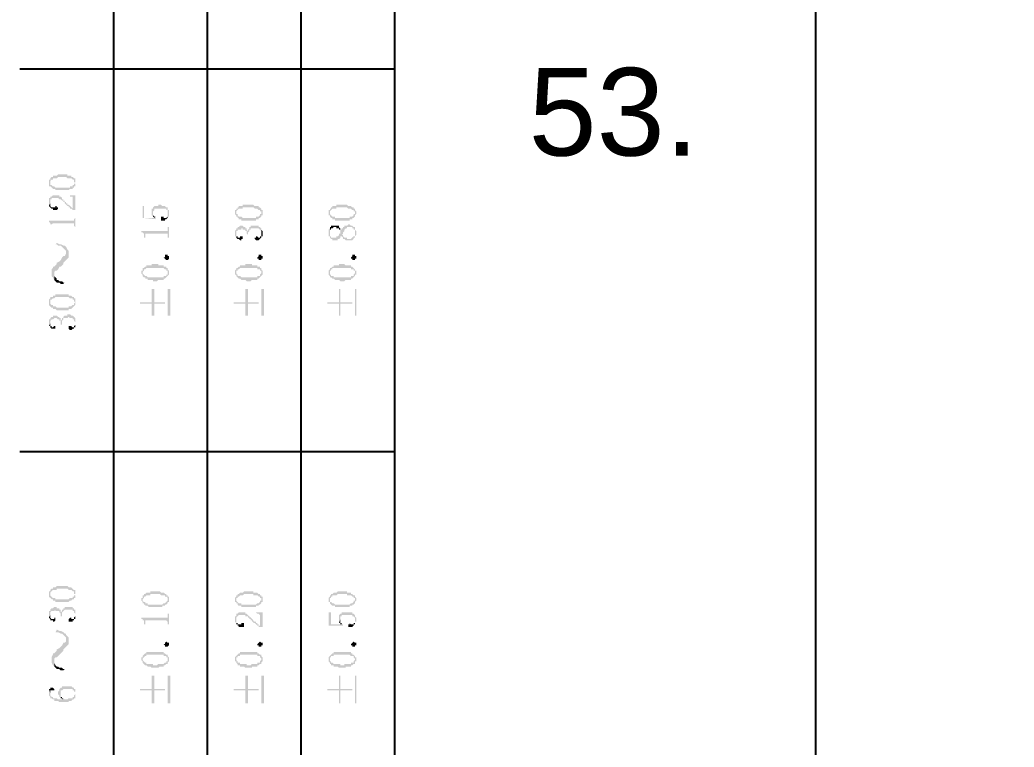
# Model space of a CAD drawing. Header units: millimetres. Extents: x 7018 to 13530, y 4187 to 5692.
# Drawn here: x 11706.36 to 11740.38, y 5020.83 to 5045.7 of the extents above; entities that cross this region are included whole.
import ezdxf

# ---------------------------------------------------------------- set-up
doc = ezdxf.new("R2010")
doc.units = ezdxf.units.MM
doc.layers.add('绘图', color=7, linetype='Continuous')
doc.styles.get("Standard").update_dxf_attribs({"font": 'arial.ttf'})

msp = doc.modelspace()

# ---------------------------------------------------------------- hatches: boundary and pattern name
at = {"transparency": 33554559}
for points in [[(11707.352, 5040.151), (11707.352, 5040.061), (11707.352, 5040.016), (11707.398, 5040.016), (11707.398, 5040.151), (11707.398, 5040.196), (11707.398, 5040.196), (11707.443, 5040.242), (11707.488, 5040.242), (11707.488, 5040.287), (11707.623, 5040.287), (11707.668, 5040.332), (11707.939, 5040.332), (11707.984, 5040.287), (11708.12, 5040.287), (11708.165, 5040.242), (11708.21, 5040.242), (11708.21, 5040.196), (11708.21, 5040.151), (11708.255, 5040.151), (11708.255, 5040.287), (11708.21, 5040.287), (11708.165, 5040.332), (11708.12, 5040.332), (11708.12, 5040.377), (11707.984, 5040.377), (11707.984, 5040.422), (11707.668, 5040.422), (11707.623, 5040.377), (11707.488, 5040.377), (11707.488, 5040.332), (11707.443, 5040.332), (11707.398, 5040.287), (11707.398, 5040.242), (11707.352, 5040.242), (11707.352, 5040.196)], [(11707.398, 5040.016), (11707.398, 5040.016), (11707.443, 5039.971), (11707.443, 5039.971), (11707.488, 5039.926), (11707.578, 5039.926), (11707.578, 5039.881), (11708.029, 5039.881), (11708.075, 5039.926), (11708.165, 5039.926), (11708.165, 5039.971), (11708.21, 5039.971), (11708.21, 5040.016), (11708.255, 5040.016), (11708.255, 5040.061), (11708.255, 5040.106), (11708.255, 5040.151), (11708.255, 5040.196), (11708.255, 5040.242), (11708.255, 5040.287), (11708.255, 5040.106), (11708.21, 5040.106), (11708.21, 5040.061), (11708.165, 5040.061), (11708.165, 5040.016), (11708.075, 5040.016), (11708.075, 5039.971), (11707.578, 5039.971), (11707.533, 5040.016), (11707.488, 5040.016), (11707.443, 5040.061), (11707.398, 5040.061), (11707.398, 5040.106), (11707.398, 5040.151)], [(11707.352, 5039.474), (11707.352, 5039.429), (11707.352, 5039.339), (11707.352, 5039.339), (11707.398, 5039.429), (11707.398, 5039.519), (11707.398, 5039.565), (11707.443, 5039.565), (11707.443, 5039.61), (11707.668, 5039.61), (11707.713, 5039.565), (11707.759, 5039.565), (11707.804, 5039.519), (11707.849, 5039.519), (11707.849, 5039.474), (11707.894, 5039.474), (11707.894, 5039.429), (11707.894, 5039.429), (11707.939, 5039.384), (11707.939, 5039.384), (11707.984, 5039.339), (11708.029, 5039.339), (11708.029, 5039.294), (11708.075, 5039.294), (11708.075, 5039.249), (11708.12, 5039.249), (11708.165, 5039.204), (11708.21, 5039.204), (11708.165, 5039.249), (11708.165, 5039.249), (11708.12, 5039.294), (11708.12, 5039.294), (11708.075, 5039.339), (11708.075, 5039.339), (11708.029, 5039.384), (11707.984, 5039.384), (11707.984, 5039.429), (11707.939, 5039.429), (11707.939, 5039.474), (11707.894, 5039.474), (11707.894, 5039.519), (11707.849, 5039.519), (11707.849, 5039.565), (11707.804, 5039.565), (11707.804, 5039.61), (11707.804, 5039.61), (11707.759, 5039.655), (11707.713, 5039.655), (11707.713, 5039.7), (11707.488, 5039.7), (11707.443, 5039.655), (11707.398, 5039.655), (11707.398, 5039.61), (11707.352, 5039.61), (11707.352, 5039.565)], [(11708.029, 5039.7), (11708.075, 5039.7), (11708.075, 5039.655), (11708.165, 5039.655), (11708.165, 5039.61), (11708.165, 5039.249), (11708.21, 5039.204), (11708.255, 5039.204), (11708.255, 5039.7)], [(11707.352, 5039.339), (11707.398, 5039.294), (11707.398, 5039.294), (11707.443, 5039.249), (11707.488, 5039.249), (11707.488, 5039.204), (11707.623, 5039.204), (11707.668, 5039.249), (11707.668, 5039.294), (11707.623, 5039.294), (11707.623, 5039.339), (11707.578, 5039.339), (11707.578, 5039.294), (11707.443, 5039.294), (11707.398, 5039.339), (11707.398, 5039.429), (11707.398, 5039.429)], [(11710.557, 5039.339), (11710.557, 5038.933), (11711.008, 5038.888), (11711.008, 5038.933), (11711.008, 5038.978), (11710.963, 5038.933), (11710.602, 5038.933), (11710.602, 5039.339)], [(11710.873, 5039.158), (11710.873, 5039.068), (11710.873, 5039.023), (11710.873, 5039.023), (11710.918, 5038.978), (11710.918, 5039.113), (11710.918, 5039.158), (11710.918, 5039.158), (11710.963, 5039.204), (11710.963, 5039.249), (11711.369, 5039.249), (11711.369, 5039.204), (11711.414, 5039.204), (11711.414, 5039.158), (11711.414, 5039.113), (11711.414, 5038.978), (11711.459, 5038.978), (11711.459, 5039.023), (11711.459, 5039.113), (11711.459, 5039.158), (11711.459, 5039.204), (11711.414, 5039.204), (11711.414, 5039.249), (11711.414, 5039.294), (11711.369, 5039.294), (11711.324, 5039.339), (11711.234, 5039.339), (11711.189, 5039.384), (11711.098, 5039.384), (11711.098, 5039.339), (11710.963, 5039.339), (11710.918, 5039.294), (11710.918, 5039.249), (11710.873, 5039.249), (11710.873, 5039.204)], [(11713.716, 5039.113), (11713.716, 5039.068), (11713.716, 5039.068), (11713.761, 5039.023), (11713.761, 5038.978), (11713.761, 5039.113), (11713.761, 5039.158), (11713.761, 5039.158), (11713.806, 5039.204), (11713.806, 5039.204), (11713.851, 5039.249), (11713.987, 5039.249), (11713.987, 5039.294), (11714.348, 5039.294), (11714.393, 5039.249), (11714.483, 5039.249), (11714.528, 5039.204), (11714.574, 5039.204), (11714.574, 5039.158), (11714.619, 5039.158), (11714.619, 5039.113), (11714.619, 5039.249), (11714.619, 5039.249), (11714.574, 5039.294), (11714.528, 5039.294), (11714.528, 5039.339), (11714.393, 5039.339), (11714.348, 5039.384), (11713.987, 5039.384), (11713.987, 5039.339), (11713.851, 5039.339), (11713.851, 5039.294), (11713.806, 5039.294), (11713.806, 5039.249), (11713.761, 5039.249), (11713.761, 5039.204), (11713.716, 5039.204)], [(11716.92, 5039.113), (11716.92, 5039.068), (11716.92, 5039.023), (11716.966, 5039.023), (11716.966, 5038.978), (11716.966, 5039.113), (11716.966, 5039.158), (11716.966, 5039.158), (11717.011, 5039.204), (11717.011, 5039.204), (11717.056, 5039.249), (11717.191, 5039.249), (11717.191, 5039.294), (11717.552, 5039.294), (11717.597, 5039.249), (11717.688, 5039.249), (11717.733, 5039.204), (11717.778, 5039.204), (11717.778, 5039.158), (11717.823, 5039.158), (11717.823, 5039.113), (11717.823, 5039.249), (11717.778, 5039.249), (11717.778, 5039.294), (11717.733, 5039.294), (11717.688, 5039.339), (11717.597, 5039.339), (11717.552, 5039.384), (11717.191, 5039.384), (11717.191, 5039.339), (11717.056, 5039.339), (11717.056, 5039.294), (11717.011, 5039.294), (11717.011, 5039.249), (11716.966, 5039.249), (11716.966, 5039.204), (11716.92, 5039.204)], [(11707.352, 5038.843), (11707.352, 5038.797), (11707.352, 5038.797), (11707.398, 5038.752), (11707.398, 5038.707), (11707.443, 5038.707), (11707.443, 5038.572), (11707.443, 5038.707), (11707.443, 5038.707), (11707.488, 5038.752), (11708.21, 5038.752), (11708.21, 5038.707), (11708.21, 5038.662), (11708.255, 5038.617), (11708.255, 5038.572), (11708.255, 5038.978), (11708.255, 5038.933), (11708.21, 5038.888), (11708.21, 5038.843), (11708.165, 5038.843)], [(11710.918, 5038.978), (11710.918, 5038.978), (11710.963, 5038.933), (11710.963, 5038.933), (11711.008, 5038.978), (11710.963, 5038.978), (11710.918, 5039.023), (11710.918, 5039.068), (11710.918, 5039.113)], [(11711.189, 5038.933), (11711.189, 5038.843), (11711.324, 5038.843), (11711.324, 5038.888), (11711.369, 5038.888), (11711.414, 5038.933), (11711.414, 5039.113), (11711.414, 5039.023), (11711.414, 5038.978), (11711.414, 5038.978), (11711.369, 5038.933), (11711.279, 5038.933), (11711.279, 5038.978), (11711.189, 5038.978)], [(11713.761, 5038.978), (11713.806, 5038.978), (11713.806, 5038.933), (11713.851, 5038.933), (11713.851, 5038.888), (11713.942, 5038.888), (11713.942, 5038.843), (11714.438, 5038.843), (11714.438, 5038.888), (11714.528, 5038.888), (11714.528, 5038.933), (11714.574, 5038.933), (11714.619, 5038.978), (11714.619, 5039.023), (11714.664, 5039.023), (11714.664, 5039.068), (11714.664, 5039.113), (11714.664, 5039.158), (11714.664, 5039.204), (11714.619, 5039.204), (11714.619, 5039.249), (11714.619, 5039.113), (11714.619, 5039.068), (11714.574, 5039.068), (11714.574, 5039.023), (11714.574, 5039.023), (11714.528, 5038.978), (11714.438, 5038.978), (11714.438, 5038.933), (11713.987, 5038.933), (11713.942, 5038.978), (11713.851, 5038.978), (11713.806, 5039.023), (11713.806, 5039.068), (11713.761, 5039.068), (11713.761, 5039.113)], [(11716.966, 5038.978), (11716.966, 5038.978), (11717.011, 5038.933), (11717.056, 5038.933), (11717.056, 5038.888), (11717.146, 5038.888), (11717.146, 5038.843), (11717.643, 5038.843), (11717.643, 5038.888), (11717.733, 5038.888), (11717.733, 5038.933), (11717.778, 5038.933), (11717.823, 5038.978), (11717.823, 5039.023), (11717.823, 5039.023), (11717.868, 5039.068), (11717.868, 5039.113), (11717.868, 5039.158), (11717.868, 5039.158), (11717.823, 5039.204), (11717.823, 5039.249), (11717.823, 5039.113), (11717.823, 5039.068), (11717.778, 5039.068), (11717.778, 5039.023), (11717.778, 5039.023), (11717.733, 5038.978), (11717.643, 5038.978), (11717.643, 5038.933), (11717.146, 5038.933), (11717.146, 5038.978), (11717.056, 5038.978), (11717.011, 5039.023), (11717.011, 5039.023), (11716.966, 5039.068), (11716.966, 5039.113)], [(11710.512, 5038.481), (11710.512, 5038.436), (11710.557, 5038.436), (11710.602, 5038.391), (11710.602, 5038.301), (11710.602, 5038.256), (11710.647, 5038.256), (11710.647, 5038.346), (11710.647, 5038.391), (11711.414, 5038.391), (11711.414, 5038.346), (11711.414, 5038.301), (11711.414, 5038.256), (11711.459, 5038.256), (11711.459, 5038.617), (11711.414, 5038.617), (11711.414, 5038.527), (11711.414, 5038.481), (11711.324, 5038.481)], [(11713.716, 5038.391), (11713.716, 5038.301), (11713.761, 5038.301), (11713.761, 5038.391), (11713.761, 5038.436), (11713.761, 5038.481), (11713.806, 5038.481), (11713.806, 5038.527), (11713.942, 5038.527), (11713.942, 5038.572), (11713.987, 5038.572), (11713.987, 5038.527), (11714.077, 5038.527), (11714.077, 5038.481), (11714.122, 5038.481), (11714.122, 5038.436), (11714.122, 5038.391), (11714.122, 5038.391), (11714.167, 5038.346), (11714.167, 5038.391), (11714.167, 5038.436), (11714.212, 5038.481), (11714.212, 5038.527), (11714.258, 5038.527), (11714.258, 5038.572), (11714.528, 5038.572), (11714.574, 5038.527), (11714.574, 5038.527), (11714.619, 5038.481), (11714.619, 5038.436), (11714.619, 5038.391), (11714.619, 5038.572), (11714.619, 5038.572), (11714.574, 5038.617), (11714.528, 5038.617), (11714.528, 5038.662), (11714.258, 5038.662), (11714.258, 5038.617), (11714.212, 5038.617), (11714.212, 5038.572), (11714.212, 5038.572), (11714.167, 5038.527), (11714.167, 5038.481), (11714.167, 5038.481), (11714.122, 5038.527), (11714.122, 5038.572), (11714.077, 5038.572), (11714.077, 5038.617), (11714.032, 5038.617), (11713.987, 5038.662), (11713.897, 5038.662), (11713.851, 5038.617), (11713.806, 5038.617), (11713.806, 5038.572), (11713.761, 5038.572), (11713.761, 5038.527), (11713.761, 5038.527), (11713.716, 5038.481), (11713.716, 5038.436)], [(11716.92, 5038.436), (11716.92, 5038.391), (11716.92, 5038.301), (11716.966, 5038.301), (11716.966, 5038.256), (11716.966, 5038.256), (11717.011, 5038.211), (11717.056, 5038.211), (11717.056, 5038.166), (11717.236, 5038.166), (11717.236, 5038.211), (11717.281, 5038.211), (11717.327, 5038.256), (11717.327, 5038.301), (11717.372, 5038.301), (11717.372, 5038.346), (11717.372, 5038.346), (11717.417, 5038.391), (11717.417, 5038.436), (11717.417, 5038.436), (11717.462, 5038.481), (11717.462, 5038.527), (11717.462, 5038.527), (11717.507, 5038.572), (11717.552, 5038.572), (11717.552, 5038.617), (11717.733, 5038.617), (11717.733, 5038.572), (11717.778, 5038.572), (11717.778, 5038.527), (11717.823, 5038.527), (11717.823, 5038.436), (11717.823, 5038.301), (11717.823, 5038.301), (11717.868, 5038.346), (11717.868, 5038.436), (11717.868, 5038.481), (11717.868, 5038.481), (11717.823, 5038.527), (11717.823, 5038.572), (11717.823, 5038.617), (11717.778, 5038.617), (11717.733, 5038.662), (11717.688, 5038.662), (11717.643, 5038.707), (11717.597, 5038.707), (11717.552, 5038.662), (11717.462, 5038.662), (11717.462, 5038.617), (11717.417, 5038.617), (11717.417, 5038.572), (11717.372, 5038.572), (11717.372, 5038.527), (11717.327, 5038.527), (11717.327, 5038.481), (11717.327, 5038.391), (11717.281, 5038.391), (11717.281, 5038.346), (11717.281, 5038.346), (11717.236, 5038.301), (11717.191, 5038.301), (11717.191, 5038.256), (11717.011, 5038.256), (11717.011, 5038.301), (11716.966, 5038.301), (11716.966, 5038.346), (11716.966, 5038.572), (11716.92, 5038.527)], [(11716.966, 5038.572), (11716.966, 5038.436), (11716.966, 5038.481), (11716.966, 5038.527), (11717.011, 5038.527), (11717.011, 5038.572), (11717.056, 5038.572), (11717.101, 5038.617), (11717.191, 5038.617), (11717.191, 5038.572), (11717.281, 5038.572), (11717.281, 5038.527), (11717.327, 5038.527), (11717.327, 5038.481), (11717.327, 5038.572), (11717.327, 5038.572), (11717.281, 5038.617), (11717.281, 5038.662), (11717.011, 5038.662), (11717.011, 5038.617), (11716.966, 5038.617)], [(11713.761, 5038.301), (11713.761, 5038.256), (11713.761, 5038.256), (11713.806, 5038.211), (11713.851, 5038.211), (11713.897, 5038.166), (11713.942, 5038.166), (11713.942, 5038.211), (11713.987, 5038.211), (11713.987, 5038.256), (11713.987, 5038.301), (11713.897, 5038.301), (11713.897, 5038.256), (11713.806, 5038.256), (11713.806, 5038.301), (11713.761, 5038.301), (11713.761, 5038.346), (11713.761, 5038.391)], [(11714.393, 5038.211), (11714.393, 5038.211), (11714.438, 5038.166), (11714.528, 5038.166), (11714.574, 5038.211), (11714.574, 5038.211), (11714.619, 5038.256), (11714.619, 5038.301), (11714.664, 5038.301), (11714.664, 5038.391), (11714.664, 5038.436), (11714.664, 5038.481), (11714.664, 5038.481), (11714.619, 5038.527), (11714.619, 5038.391), (11714.619, 5038.346), (11714.619, 5038.301), (11714.574, 5038.301), (11714.574, 5038.256), (11714.528, 5038.256), (11714.483, 5038.301), (11714.438, 5038.301), (11714.438, 5038.256), (11714.393, 5038.256)], [(11717.372, 5038.301), (11717.417, 5038.256), (11717.417, 5038.211), (11717.462, 5038.211), (11717.507, 5038.166), (11717.733, 5038.166), (11717.778, 5038.211), (11717.778, 5038.256), (11717.823, 5038.256), (11717.823, 5038.436), (11717.823, 5038.346), (11717.823, 5038.301), (11717.778, 5038.301), (11717.733, 5038.256), (11717.733, 5038.256), (11717.688, 5038.211), (11717.552, 5038.211), (11717.552, 5038.256), (11717.462, 5038.256), (11717.417, 5038.301), (11717.417, 5038.346), (11717.372, 5038.346)], [(11707.578, 5038.03), (11707.623, 5038.03), (11707.668, 5037.985), (11707.759, 5037.985), (11707.804, 5037.94), (11707.849, 5037.895), (11707.849, 5037.895), (11707.894, 5037.85), (11707.939, 5037.804), (11707.939, 5037.489), (11707.939, 5037.489), (11707.984, 5037.534), (11708.029, 5037.579), (11708.029, 5037.804), (11707.984, 5037.85), (11707.939, 5037.94), (11707.939, 5037.94), (11707.894, 5037.985), (11707.849, 5037.985), (11707.759, 5038.03), (11707.713, 5038.03), (11707.623, 5038.075)], [(11707.443, 5037.037), (11707.443, 5036.947), (11707.488, 5036.902), (11707.533, 5036.812), (11707.533, 5036.992), (11707.533, 5037.082), (11707.578, 5037.127), (11707.623, 5037.127), (11707.668, 5037.173), (11707.713, 5037.263), (11707.759, 5037.263), (11707.804, 5037.308), (11707.849, 5037.353), (11707.849, 5037.398), (11707.894, 5037.443), (11707.939, 5037.489), (11707.939, 5037.759), (11707.939, 5037.714), (11707.894, 5037.624), (11707.849, 5037.624), (11707.804, 5037.579), (11707.759, 5037.489), (11707.759, 5037.489), (11707.713, 5037.443), (11707.623, 5037.398), (11707.623, 5037.353), (11707.578, 5037.308), (11707.533, 5037.263), (11707.488, 5037.263), (11707.488, 5037.218), (11707.443, 5037.173), (11707.443, 5037.082)], [(11711.459, 5037.579), (11711.459, 5037.534), (11711.459, 5037.534), (11711.414, 5037.489), (11711.369, 5037.489), (11711.324, 5037.534), (11711.324, 5037.534), (11711.279, 5037.579), (11711.324, 5037.579), (11711.324, 5037.624), (11711.324, 5037.669), (11711.414, 5037.669), (11711.414, 5037.624), (11711.459, 5037.624), (11711.459, 5037.579)], [(11714.664, 5037.579), (11714.664, 5037.534), (11714.619, 5037.534), (11714.619, 5037.489), (11714.528, 5037.489), (11714.528, 5037.534), (11714.483, 5037.534), (11714.483, 5037.579), (11714.483, 5037.579), (11714.528, 5037.624), (11714.528, 5037.669), (11714.619, 5037.669), (11714.619, 5037.624), (11714.664, 5037.624), (11714.664, 5037.579)], [(11717.868, 5037.579), (11717.868, 5037.534), (11717.823, 5037.534), (11717.823, 5037.489), (11717.733, 5037.489), (11717.733, 5037.534), (11717.688, 5037.534), (11717.688, 5037.579), (11717.688, 5037.579), (11717.733, 5037.624), (11717.733, 5037.669), (11717.823, 5037.669), (11717.823, 5037.624), (11717.868, 5037.624), (11717.868, 5037.579)], [(11710.512, 5037.082), (11710.512, 5037.037), (11710.512, 5037.037), (11710.557, 5036.992), (11710.557, 5036.947), (11710.557, 5037.082), (11710.557, 5037.082), (11710.602, 5037.127), (11710.602, 5037.173), (11710.647, 5037.173), (11710.692, 5037.218), (11711.279, 5037.218), (11711.324, 5037.173), (11711.369, 5037.173), (11711.369, 5037.127), (11711.414, 5037.127), (11711.414, 5037.082), (11711.414, 5037.218), (11711.369, 5037.218), (11711.369, 5037.263), (11711.279, 5037.263), (11711.279, 5037.308), (11711.098, 5037.308), (11711.098, 5037.353), (11710.873, 5037.353), (11710.873, 5037.308), (11710.692, 5037.308), (11710.692, 5037.263), (11710.647, 5037.263), (11710.602, 5037.218), (11710.557, 5037.218), (11710.557, 5037.173), (11710.557, 5037.127), (11710.512, 5037.127)], [(11713.716, 5037.082), (11713.716, 5037.037), (11713.716, 5036.992), (11713.761, 5036.992), (11713.761, 5036.947), (11713.761, 5037.082), (11713.761, 5037.127), (11713.806, 5037.127), (11713.806, 5037.173), (11713.851, 5037.173), (11713.897, 5037.218), (11714.483, 5037.218), (11714.483, 5037.173), (11714.574, 5037.173), (11714.574, 5037.127), (11714.619, 5037.127), (11714.619, 5037.082), (11714.619, 5037.218), (11714.574, 5037.218), (11714.574, 5037.263), (11714.483, 5037.263), (11714.483, 5037.308), (11714.303, 5037.308), (11714.303, 5037.353), (11714.077, 5037.353), (11714.077, 5037.308), (11713.897, 5037.308), (11713.897, 5037.263), (11713.851, 5037.263), (11713.806, 5037.218), (11713.761, 5037.218), (11713.761, 5037.173), (11713.761, 5037.173), (11713.716, 5037.127)], [(11716.92, 5037.082), (11716.92, 5037.037), (11716.92, 5036.992), (11716.92, 5036.992), (11716.966, 5036.947), (11716.966, 5037.082), (11716.966, 5037.127), (11717.011, 5037.127), (11717.011, 5037.173), (11717.056, 5037.173), (11717.056, 5037.218), (11717.688, 5037.218), (11717.688, 5037.173), (11717.778, 5037.173), (11717.778, 5037.127), (11717.823, 5037.127), (11717.823, 5037.082), (11717.823, 5037.173), (11717.778, 5037.218), (11717.778, 5037.218), (11717.733, 5037.263), (11717.688, 5037.263), (11717.688, 5037.308), (11717.507, 5037.308), (11717.462, 5037.353), (11717.281, 5037.353), (11717.281, 5037.308), (11717.101, 5037.308), (11717.101, 5037.263), (11717.056, 5037.263), (11717.011, 5037.218), (11716.966, 5037.218), (11716.966, 5037.173), (11716.966, 5037.173), (11716.92, 5037.127)], [(11707.533, 5036.812), (11707.533, 5036.812), (11707.578, 5036.766), (11707.623, 5036.721), (11707.713, 5036.721), (11707.759, 5036.676), (11707.849, 5036.676), (11707.894, 5036.721), (11707.849, 5036.721), (11707.804, 5036.766), (11707.713, 5036.766), (11707.668, 5036.812), (11707.623, 5036.812), (11707.623, 5036.857), (11707.578, 5036.902), (11707.533, 5036.947), (11707.533, 5036.992)], [(11710.557, 5036.947), (11710.602, 5036.902), (11710.647, 5036.902), (11710.647, 5036.857), (11710.737, 5036.857), (11710.737, 5036.812), (11710.918, 5036.812), (11710.918, 5036.766), (11711.053, 5036.766), (11711.098, 5036.812), (11711.279, 5036.812), (11711.279, 5036.857), (11711.324, 5036.857), (11711.369, 5036.902), (11711.369, 5036.902), (11711.414, 5036.947), (11711.414, 5036.947), (11711.459, 5036.992), (11711.459, 5037.082), (11711.459, 5037.127), (11711.459, 5037.127), (11711.414, 5037.173), (11711.414, 5037.037), (11711.414, 5036.992), (11711.369, 5036.992), (11711.369, 5036.947), (11711.279, 5036.947), (11711.279, 5036.902), (11710.737, 5036.902), (11710.692, 5036.947), (11710.647, 5036.947), (11710.602, 5036.992), (11710.602, 5036.992), (11710.557, 5037.037), (11710.557, 5037.082)], [(11713.761, 5036.947), (11713.806, 5036.902), (11713.806, 5036.902), (11713.851, 5036.857), (11713.897, 5036.857), (11713.942, 5036.812), (11714.077, 5036.812), (11714.122, 5036.766), (11714.258, 5036.766), (11714.303, 5036.812), (11714.483, 5036.812), (11714.483, 5036.857), (11714.528, 5036.857), (11714.574, 5036.902), (11714.574, 5036.902), (11714.619, 5036.947), (11714.619, 5036.947), (11714.664, 5036.992), (11714.664, 5037.082), (11714.664, 5037.127), (11714.664, 5037.127), (11714.619, 5037.173), (11714.619, 5037.037), (11714.619, 5037.037), (11714.574, 5036.992), (11714.574, 5036.947), (11714.483, 5036.947), (11714.483, 5036.902), (11713.942, 5036.902), (11713.897, 5036.947), (11713.806, 5036.947), (11713.806, 5036.992), (11713.806, 5036.992), (11713.761, 5037.037), (11713.761, 5037.082)], [(11716.966, 5036.947), (11716.966, 5036.902), (11717.011, 5036.902), (11717.056, 5036.857), (11717.101, 5036.857), (11717.146, 5036.812), (11717.281, 5036.812), (11717.327, 5036.766), (11717.462, 5036.766), (11717.507, 5036.812), (11717.688, 5036.812), (11717.688, 5036.857), (11717.733, 5036.857), (11717.778, 5036.902), (11717.778, 5036.902), (11717.823, 5036.947), (11717.823, 5036.992), (11717.868, 5036.992), (11717.868, 5037.082), (11717.868, 5037.127), (11717.823, 5037.127), (11717.823, 5037.173), (11717.823, 5037.037), (11717.823, 5037.037), (11717.778, 5036.992), (11717.778, 5036.947), (11717.688, 5036.947), (11717.688, 5036.902), (11717.101, 5036.902), (11717.101, 5036.947), (11717.011, 5036.947), (11717.011, 5036.992), (11716.966, 5036.992), (11716.966, 5037.037), (11716.966, 5037.082)], [(11707.352, 5036.044), (11707.352, 5035.999), (11707.352, 5035.954), (11707.352, 5035.954), (11707.398, 5035.909), (11707.398, 5036.044), (11707.398, 5036.089), (11707.398, 5036.135), (11707.443, 5036.135), (11707.488, 5036.18), (11707.533, 5036.18), (11707.578, 5036.225), (11708.029, 5036.225), (11708.075, 5036.18), (11708.165, 5036.18), (11708.165, 5036.135), (11708.21, 5036.135), (11708.21, 5036.089), (11708.21, 5036.089), (11708.255, 5036.044), (11708.255, 5036.18), (11708.21, 5036.18), (11708.21, 5036.225), (11708.165, 5036.225), (11708.12, 5036.27), (11708.029, 5036.27), (11708.029, 5036.315), (11707.578, 5036.315), (11707.578, 5036.27), (11707.488, 5036.27), (11707.488, 5036.225), (11707.398, 5036.225), (11707.398, 5036.18), (11707.398, 5036.18), (11707.352, 5036.135), (11707.352, 5036.089), (11707.352, 5036.089)], [(11710.467, 5036.044), (11710.467, 5035.999), (11710.873, 5035.999), (11710.873, 5035.593), (11710.963, 5035.593), (11710.963, 5035.999), (11711.324, 5035.999), (11711.324, 5036.044), (11710.963, 5036.044), (11710.963, 5036.496), (11710.873, 5036.496), (11710.873, 5036.044)], [(11711.505, 5035.593), (11711.505, 5036.496), (11711.414, 5036.496), (11711.414, 5035.593)], [(11713.671, 5036.044), (11713.671, 5035.999), (11714.077, 5035.999), (11714.077, 5035.593), (11714.167, 5035.593), (11714.167, 5035.999), (11714.528, 5035.999), (11714.528, 5036.044), (11714.167, 5036.044), (11714.167, 5036.496), (11714.077, 5036.496), (11714.077, 5036.044)], [(11714.709, 5035.593), (11714.709, 5036.496), (11714.619, 5036.496), (11714.619, 5035.593)], [(11716.875, 5036.044), (11716.875, 5035.999), (11717.281, 5035.999), (11717.281, 5035.593), (11717.327, 5035.593), (11717.327, 5035.999), (11717.733, 5035.999), (11717.733, 5036.044), (11717.327, 5036.044), (11717.327, 5036.496), (11717.281, 5036.496), (11717.281, 5036.044)], [(11717.868, 5035.593), (11717.868, 5036.496), (11717.823, 5036.496), (11717.823, 5035.593)], [(11707.398, 5035.909), (11707.398, 5035.909), (11707.443, 5035.864), (11707.488, 5035.864), (11707.488, 5035.819), (11707.578, 5035.819), (11707.623, 5035.774), (11708.029, 5035.774), (11708.029, 5035.819), (11708.12, 5035.819), (11708.165, 5035.864), (11708.165, 5035.864), (11708.21, 5035.909), (11708.21, 5035.909), (11708.255, 5035.954), (11708.255, 5036.044), (11708.255, 5036.089), (11708.255, 5036.135), (11708.255, 5036.18), (11708.255, 5036.044), (11708.255, 5036.044), (11708.21, 5035.999), (11708.21, 5035.954), (11708.165, 5035.954), (11708.12, 5035.909), (11708.029, 5035.909), (11708.029, 5035.864), (11707.623, 5035.864), (11707.578, 5035.909), (11707.488, 5035.909), (11707.488, 5035.954), (11707.443, 5035.954), (11707.398, 5035.999), (11707.398, 5036.044), (11707.398, 5036.044)], [(11707.352, 5035.367), (11707.352, 5035.322), (11707.352, 5035.277), (11707.352, 5035.232), (11707.398, 5035.322), (11707.398, 5035.412), (11707.398, 5035.412), (11707.443, 5035.458), (11707.488, 5035.458), (11707.533, 5035.503), (11707.623, 5035.503), (11707.668, 5035.458), (11707.713, 5035.458), (11707.713, 5035.412), (11707.759, 5035.412), (11707.759, 5035.367), (11707.759, 5035.277), (11707.804, 5035.277), (11707.804, 5035.322), (11707.804, 5035.412), (11707.804, 5035.412), (11707.849, 5035.458), (11707.849, 5035.503), (11707.984, 5035.503), (11708.029, 5035.548), (11708.029, 5035.548), (11708.075, 5035.503), (11708.165, 5035.503), (11708.165, 5035.458), (11708.21, 5035.458), (11708.21, 5035.412), (11708.255, 5035.367), (11708.255, 5035.322), (11708.255, 5035.503), (11708.255, 5035.503), (11708.21, 5035.548), (11708.21, 5035.548), (11708.165, 5035.593), (11708.12, 5035.593), (11708.075, 5035.638), (11707.984, 5035.638), (11707.984, 5035.593), (11707.894, 5035.593), (11707.849, 5035.548), (11707.849, 5035.503), (11707.804, 5035.503), (11707.804, 5035.458), (11707.804, 5035.458), (11707.759, 5035.412), (11707.759, 5035.458), (11707.759, 5035.503), (11707.713, 5035.503), (11707.713, 5035.548), (11707.668, 5035.548), (11707.623, 5035.593), (11707.488, 5035.593), (11707.488, 5035.548), (11707.443, 5035.548), (11707.398, 5035.503), (11707.398, 5035.458), (11707.352, 5035.458), (11707.352, 5035.412)], [(11707.352, 5035.232), (11707.398, 5035.232), (11707.398, 5035.187), (11707.398, 5035.187), (11707.443, 5035.142), (11707.578, 5035.142), (11707.578, 5035.187), (11707.578, 5035.232), (11707.533, 5035.232), (11707.488, 5035.187), (11707.443, 5035.187), (11707.443, 5035.232), (11707.398, 5035.232), (11707.398, 5035.322), (11707.398, 5035.322)], [(11708.029, 5035.142), (11708.029, 5035.142), (11708.075, 5035.097), (11708.12, 5035.097), (11708.165, 5035.142), (11708.21, 5035.142), (11708.21, 5035.187), (11708.255, 5035.187), (11708.255, 5035.277), (11708.255, 5035.322), (11708.255, 5035.367), (11708.255, 5035.458), (11708.255, 5035.503), (11708.255, 5035.322), (11708.255, 5035.277), (11708.255, 5035.277), (11708.21, 5035.232), (11708.21, 5035.187), (11708.165, 5035.187), (11708.12, 5035.232), (11708.029, 5035.232), (11708.029, 5035.187), (11708.029, 5035.187)], [(11707.352, 5026.07), (11707.352, 5026.025), (11707.352, 5025.98), (11707.352, 5025.98), (11707.398, 5025.935), (11707.398, 5026.07), (11707.398, 5026.115), (11707.398, 5026.115), (11707.443, 5026.16), (11707.443, 5026.16), (11707.488, 5026.205), (11707.623, 5026.205), (11707.623, 5026.251), (11707.984, 5026.251), (11708.029, 5026.205), (11708.12, 5026.205), (11708.165, 5026.16), (11708.21, 5026.16), (11708.21, 5026.115), (11708.21, 5026.07), (11708.255, 5026.07), (11708.255, 5026.205), (11708.21, 5026.205), (11708.165, 5026.251), (11708.165, 5026.251), (11708.12, 5026.296), (11708.029, 5026.296), (11707.984, 5026.341), (11707.623, 5026.341), (11707.578, 5026.296), (11707.488, 5026.296), (11707.488, 5026.251), (11707.443, 5026.251), (11707.398, 5026.205), (11707.398, 5026.16), (11707.352, 5026.16)], [(11707.398, 5025.935), (11707.398, 5025.935), (11707.443, 5025.89), (11707.488, 5025.89), (11707.488, 5025.844), (11707.578, 5025.844), (11707.578, 5025.799), (11708.029, 5025.799), (11708.075, 5025.844), (11708.12, 5025.844), (11708.165, 5025.89), (11708.21, 5025.89), (11708.21, 5025.935), (11708.255, 5025.935), (11708.255, 5025.98), (11708.255, 5026.025), (11708.255, 5026.07), (11708.255, 5026.115), (11708.255, 5026.16), (11708.255, 5026.205), (11708.255, 5026.025), (11708.21, 5026.025), (11708.21, 5025.98), (11708.165, 5025.98), (11708.165, 5025.935), (11708.075, 5025.935), (11708.029, 5025.89), (11707.578, 5025.89), (11707.578, 5025.935), (11707.488, 5025.935), (11707.443, 5025.98), (11707.443, 5025.98), (11707.398, 5026.025), (11707.398, 5026.07)], [(11710.512, 5025.89), (11710.512, 5025.844), (11710.557, 5025.799), (11710.557, 5025.754), (11710.557, 5025.89), (11710.557, 5025.89), (11710.602, 5025.935), (11710.602, 5025.98), (11710.647, 5025.98), (11710.692, 5026.025), (11710.828, 5026.025), (11710.828, 5026.07), (11711.143, 5026.07), (11711.189, 5026.025), (11711.324, 5026.025), (11711.324, 5025.98), (11711.369, 5025.98), (11711.414, 5025.935), (11711.414, 5025.89), (11711.414, 5026.025), (11711.369, 5026.025), (11711.369, 5026.07), (11711.324, 5026.07), (11711.279, 5026.115), (11711.189, 5026.115), (11711.143, 5026.16), (11710.828, 5026.16), (11710.828, 5026.115), (11710.692, 5026.115), (11710.647, 5026.07), (11710.602, 5026.07), (11710.602, 5026.025), (11710.557, 5026.025), (11710.557, 5025.98), (11710.557, 5025.935), (11710.512, 5025.935)], [(11710.557, 5025.754), (11710.602, 5025.754), (11710.602, 5025.709), (11710.647, 5025.709), (11710.647, 5025.664), (11710.737, 5025.664), (11710.782, 5025.619), (11711.234, 5025.619), (11711.234, 5025.664), (11711.324, 5025.664), (11711.324, 5025.709), (11711.369, 5025.709), (11711.414, 5025.754), (11711.414, 5025.799), (11711.459, 5025.799), (11711.459, 5025.844), (11711.459, 5025.89), (11711.459, 5025.935), (11711.459, 5025.98), (11711.414, 5025.98), (11711.414, 5026.025), (11711.414, 5025.844), (11711.414, 5025.844), (11711.369, 5025.799), (11711.369, 5025.799), (11711.324, 5025.754), (11711.279, 5025.754), (11711.234, 5025.709), (11710.737, 5025.709), (11710.737, 5025.754), (11710.647, 5025.754), (11710.647, 5025.799), (11710.602, 5025.799), (11710.557, 5025.844), (11710.557, 5025.89)], [(11713.716, 5025.89), (11713.716, 5025.799), (11713.761, 5025.799), (11713.761, 5025.754), (11713.761, 5025.89), (11713.761, 5025.935), (11713.806, 5025.935), (11713.806, 5025.98), (11713.851, 5025.98), (11713.897, 5026.025), (11713.987, 5026.025), (11714.032, 5026.07), (11714.348, 5026.07), (11714.348, 5026.025), (11714.483, 5026.025), (11714.528, 5025.98), (11714.574, 5025.98), (11714.574, 5025.935), (11714.619, 5025.935), (11714.619, 5025.89), (11714.619, 5026.025), (11714.574, 5026.025), (11714.574, 5026.07), (11714.528, 5026.07), (11714.483, 5026.115), (11714.348, 5026.115), (11714.348, 5026.16), (11714.032, 5026.16), (11713.987, 5026.115), (11713.897, 5026.115), (11713.851, 5026.07), (11713.806, 5026.07), (11713.806, 5026.025), (11713.761, 5026.025), (11713.761, 5025.98), (11713.761, 5025.98), (11713.716, 5025.935)], [(11713.761, 5025.754), (11713.806, 5025.754), (11713.806, 5025.709), (11713.806, 5025.709), (11713.851, 5025.664), (11713.942, 5025.664), (11713.942, 5025.619), (11714.438, 5025.619), (11714.438, 5025.664), (11714.528, 5025.664), (11714.528, 5025.709), (11714.574, 5025.709), (11714.619, 5025.754), (11714.619, 5025.799), (11714.664, 5025.799), (11714.664, 5025.844), (11714.664, 5025.89), (11714.664, 5025.935), (11714.664, 5025.98), (11714.619, 5025.98), (11714.619, 5026.025), (11714.619, 5025.844), (11714.574, 5025.844), (11714.574, 5025.799), (11714.574, 5025.799), (11714.528, 5025.754), (11714.483, 5025.754), (11714.438, 5025.709), (11713.942, 5025.709), (11713.942, 5025.754), (11713.851, 5025.754), (11713.806, 5025.799), (11713.806, 5025.799), (11713.761, 5025.844), (11713.761, 5025.89)], [(11716.92, 5025.89), (11716.92, 5025.799), (11716.966, 5025.799), (11716.966, 5025.754), (11716.966, 5025.89), (11716.966, 5025.935), (11717.011, 5025.935), (11717.011, 5025.98), (11717.056, 5025.98), (11717.056, 5026.025), (11717.191, 5026.025), (11717.236, 5026.07), (11717.552, 5026.07), (11717.552, 5026.025), (11717.688, 5026.025), (11717.733, 5025.98), (11717.778, 5025.98), (11717.778, 5025.935), (11717.823, 5025.935), (11717.823, 5025.89), (11717.823, 5026.025), (11717.778, 5026.025), (11717.733, 5026.07), (11717.688, 5026.07), (11717.688, 5026.115), (11717.552, 5026.115), (11717.552, 5026.16), (11717.236, 5026.16), (11717.191, 5026.115), (11717.101, 5026.115), (11717.056, 5026.07), (11717.011, 5026.07), (11717.011, 5026.025), (11716.966, 5026.025), (11716.966, 5025.98), (11716.966, 5025.98), (11716.92, 5025.935)], [(11716.966, 5025.754), (11716.966, 5025.754), (11717.011, 5025.709), (11717.011, 5025.709), (11717.056, 5025.664), (11717.146, 5025.664), (11717.146, 5025.619), (11717.643, 5025.619), (11717.643, 5025.664), (11717.733, 5025.664), (11717.733, 5025.709), (11717.778, 5025.709), (11717.823, 5025.754), (11717.823, 5025.799), (11717.823, 5025.799), (11717.868, 5025.844), (11717.868, 5025.89), (11717.868, 5025.935), (11717.868, 5025.935), (11717.823, 5025.98), (11717.823, 5026.025), (11717.823, 5025.844), (11717.778, 5025.844), (11717.778, 5025.799), (11717.778, 5025.799), (11717.733, 5025.754), (11717.688, 5025.754), (11717.643, 5025.709), (11717.146, 5025.709), (11717.101, 5025.754), (11717.056, 5025.754), (11717.011, 5025.799), (11716.966, 5025.799), (11716.966, 5025.844), (11716.966, 5025.89)], [(11707.352, 5025.348), (11707.352, 5025.258), (11707.352, 5025.258), (11707.398, 5025.348), (11707.398, 5025.393), (11707.398, 5025.438), (11707.398, 5025.438), (11707.443, 5025.483), (11707.533, 5025.483), (11707.578, 5025.529), (11707.578, 5025.483), (11707.713, 5025.483), (11707.713, 5025.438), (11707.713, 5025.438), (11707.759, 5025.393), (11707.759, 5025.348), (11707.759, 5025.303), (11707.804, 5025.303), (11707.804, 5025.348), (11707.804, 5025.438), (11707.804, 5025.438), (11707.849, 5025.483), (11707.849, 5025.483), (11707.894, 5025.529), (11708.165, 5025.529), (11708.165, 5025.483), (11708.21, 5025.483), (11708.21, 5025.438), (11708.21, 5025.438), (11708.255, 5025.393), (11708.255, 5025.348), (11708.255, 5025.529), (11708.21, 5025.529), (11708.21, 5025.574), (11708.165, 5025.574), (11708.165, 5025.619), (11707.894, 5025.619), (11707.894, 5025.574), (11707.849, 5025.574), (11707.849, 5025.529), (11707.804, 5025.529), (11707.804, 5025.483), (11707.804, 5025.483), (11707.759, 5025.438), (11707.759, 5025.529), (11707.713, 5025.529), (11707.713, 5025.574), (11707.623, 5025.574), (11707.623, 5025.619), (11707.533, 5025.619), (11707.488, 5025.574), (11707.443, 5025.574), (11707.398, 5025.529), (11707.398, 5025.483), (11707.352, 5025.483), (11707.352, 5025.438), (11707.352, 5025.393)], [(11707.352, 5025.258), (11707.398, 5025.213), (11707.398, 5025.167), (11707.488, 5025.167), (11707.488, 5025.122), (11707.533, 5025.122), (11707.578, 5025.167), (11707.578, 5025.213), (11707.578, 5025.258), (11707.533, 5025.258), (11707.533, 5025.213), (11707.443, 5025.213), (11707.398, 5025.258), (11707.398, 5025.303), (11707.398, 5025.348)], [(11708.029, 5025.167), (11708.029, 5025.122), (11708.165, 5025.122), (11708.165, 5025.167), (11708.21, 5025.167), (11708.21, 5025.213), (11708.255, 5025.213), (11708.255, 5025.258), (11708.255, 5025.348), (11708.255, 5025.393), (11708.255, 5025.438), (11708.255, 5025.483), (11708.255, 5025.348), (11708.255, 5025.303), (11708.255, 5025.303), (11708.21, 5025.258), (11708.21, 5025.213), (11708.12, 5025.213), (11708.12, 5025.258), (11708.075, 5025.258), (11708.029, 5025.213), (11708.029, 5025.213)], [(11710.512, 5025.258), (11710.512, 5025.213), (11710.557, 5025.213), (11710.557, 5025.167), (11710.602, 5025.167), (11710.602, 5025.122), (11710.602, 5025.077), (11710.602, 5025.032), (11710.647, 5025.032), (11710.647, 5025.122), (11710.647, 5025.167), (11711.369, 5025.167), (11711.414, 5025.122), (11711.414, 5025.077), (11711.414, 5025.032), (11711.459, 5025.032), (11711.459, 5025.393), (11711.414, 5025.393), (11711.414, 5025.303), (11711.414, 5025.258), (11711.324, 5025.258)], [(11713.716, 5025.213), (11713.716, 5025.167), (11713.716, 5025.122), (11713.761, 5025.077), (11713.761, 5025.213), (11713.761, 5025.258), (11713.761, 5025.258), (11713.806, 5025.303), (11713.806, 5025.303), (11713.851, 5025.348), (11714.077, 5025.348), (11714.077, 5025.303), (11714.167, 5025.303), (11714.167, 5025.258), (11714.212, 5025.258), (11714.212, 5025.213), (11714.258, 5025.213), (11714.258, 5025.167), (11714.303, 5025.167), (11714.303, 5025.122), (11714.348, 5025.122), (11714.348, 5025.077), (11714.393, 5025.077), (11714.438, 5025.032), (11714.438, 5025.032), (11714.483, 5024.987), (11714.528, 5024.987), (11714.528, 5024.942), (11714.574, 5024.942), (11714.574, 5024.987), (11714.528, 5024.987), (11714.528, 5025.032), (11714.483, 5025.032), (11714.483, 5025.077), (11714.438, 5025.077), (11714.438, 5025.122), (11714.393, 5025.122), (11714.348, 5025.167), (11714.348, 5025.167), (11714.303, 5025.213), (11714.303, 5025.213), (11714.258, 5025.258), (11714.258, 5025.258), (11714.212, 5025.303), (11714.212, 5025.303), (11714.167, 5025.348), (11714.167, 5025.348), (11714.122, 5025.393), (11714.077, 5025.393), (11714.077, 5025.438), (11713.851, 5025.438), (11713.806, 5025.393), (11713.761, 5025.393), (11713.761, 5025.348), (11713.761, 5025.303), (11713.716, 5025.303)], [(11714.438, 5025.438), (11714.438, 5025.438), (11714.483, 5025.393), (11714.528, 5025.393), (11714.574, 5025.348), (11714.574, 5024.942), (11714.664, 5024.942), (11714.664, 5025.438)], [(11716.92, 5025.438), (11716.92, 5024.987), (11717.417, 5024.987), (11717.417, 5025.032), (11717.011, 5025.032), (11717.011, 5025.438)], [(11717.281, 5025.213), (11717.281, 5025.167), (11717.281, 5025.122), (11717.281, 5025.077), (11717.281, 5025.077), (11717.327, 5025.213), (11717.327, 5025.258), (11717.327, 5025.303), (11717.372, 5025.303), (11717.372, 5025.348), (11717.733, 5025.348), (11717.733, 5025.303), (11717.778, 5025.303), (11717.823, 5025.258), (11717.823, 5025.032), (11717.823, 5025.122), (11717.868, 5025.122), (11717.868, 5025.167), (11717.868, 5025.258), (11717.868, 5025.258), (11717.823, 5025.303), (11717.823, 5025.348), (11717.823, 5025.348), (11717.778, 5025.393), (11717.733, 5025.393), (11717.733, 5025.438), (11717.372, 5025.438), (11717.372, 5025.393), (11717.327, 5025.393), (11717.281, 5025.348), (11717.281, 5025.258), (11717.281, 5025.258)], [(11713.761, 5025.077), (11713.761, 5025.032), (11713.806, 5025.032), (11713.806, 5024.987), (11713.851, 5024.987), (11713.851, 5024.942), (11714.032, 5024.942), (11714.032, 5024.987), (11714.032, 5025.032), (11714.032, 5025.077), (11713.942, 5025.077), (11713.942, 5025.032), (11713.806, 5025.032), (11713.806, 5025.077), (11713.761, 5025.077), (11713.761, 5025.167), (11713.761, 5025.167)], [(11717.281, 5025.077), (11717.327, 5025.077), (11717.327, 5025.032), (11717.372, 5025.032), (11717.372, 5025.077), (11717.327, 5025.077), (11717.327, 5025.122), (11717.327, 5025.213)], [(11717.597, 5024.987), (11717.597, 5024.942), (11717.733, 5024.942), (11717.778, 5024.987), (11717.778, 5025.032), (11717.823, 5025.032), (11717.823, 5025.167), (11717.823, 5025.122), (11717.823, 5025.077), (11717.778, 5025.077), (11717.778, 5025.032), (11717.688, 5025.032), (11717.643, 5025.077), (11717.643, 5025.032), (11717.597, 5025.032)], [(11707.578, 5024.761), (11707.668, 5024.761), (11707.759, 5024.716), (11707.804, 5024.716), (11707.849, 5024.671), (11707.849, 5024.671), (11707.894, 5024.626), (11707.939, 5024.581), (11707.939, 5024.265), (11707.939, 5024.265), (11707.984, 5024.31), (11708.029, 5024.355), (11708.029, 5024.581), (11707.984, 5024.626), (11707.939, 5024.671), (11707.939, 5024.716), (11707.894, 5024.716), (11707.849, 5024.761), (11707.759, 5024.806), (11707.713, 5024.806), (11707.623, 5024.852)], [(11707.443, 5023.813), (11707.443, 5023.723), (11707.488, 5023.633), (11707.533, 5023.588), (11707.533, 5023.768), (11707.533, 5023.859), (11707.578, 5023.904), (11707.623, 5023.904), (11707.668, 5023.949), (11707.713, 5023.994), (11707.759, 5024.039), (11707.804, 5024.084), (11707.849, 5024.129), (11707.849, 5024.175), (11707.894, 5024.22), (11707.939, 5024.265), (11707.939, 5024.49), (11707.939, 5024.445), (11707.894, 5024.4), (11707.849, 5024.4), (11707.804, 5024.31), (11707.759, 5024.265), (11707.759, 5024.265), (11707.713, 5024.22), (11707.623, 5024.175), (11707.623, 5024.129), (11707.578, 5024.084), (11707.533, 5024.039), (11707.488, 5024.039), (11707.488, 5023.994), (11707.443, 5023.904), (11707.443, 5023.859)], [(11711.459, 5024.355), (11711.459, 5024.31), (11711.459, 5024.31), (11711.414, 5024.265), (11711.324, 5024.265), (11711.324, 5024.31), (11711.324, 5024.31), (11711.279, 5024.355), (11711.324, 5024.355), (11711.324, 5024.4), (11711.324, 5024.4), (11711.369, 5024.445), (11711.369, 5024.445), (11711.414, 5024.4), (11711.459, 5024.4), (11711.459, 5024.355)], [(11714.664, 5024.355), (11714.664, 5024.31), (11714.619, 5024.31), (11714.619, 5024.265), (11714.528, 5024.265), (11714.528, 5024.31), (11714.483, 5024.31), (11714.483, 5024.355), (11714.483, 5024.355), (11714.528, 5024.4), (11714.528, 5024.4), (11714.574, 5024.445), (11714.574, 5024.445), (11714.619, 5024.4), (11714.664, 5024.4), (11714.664, 5024.355)], [(11717.868, 5024.355), (11717.868, 5024.31), (11717.823, 5024.31), (11717.823, 5024.265), (11717.733, 5024.265), (11717.733, 5024.31), (11717.688, 5024.31), (11717.688, 5024.355), (11717.688, 5024.355), (11717.733, 5024.4), (11717.733, 5024.4), (11717.778, 5024.445), (11717.778, 5024.445), (11717.823, 5024.4), (11717.868, 5024.4), (11717.868, 5024.355)], [(11710.512, 5023.813), (11710.512, 5023.813), (11710.557, 5023.768), (11710.557, 5023.723), (11710.557, 5023.859), (11710.557, 5023.859), (11710.602, 5023.904), (11710.602, 5023.904), (11710.647, 5023.949), (11710.692, 5023.949), (11710.692, 5023.994), (11711.279, 5023.994), (11711.279, 5023.949), (11711.369, 5023.949), (11711.369, 5023.904), (11711.414, 5023.904), (11711.414, 5023.859), (11711.414, 5023.813), (11711.414, 5023.994), (11711.369, 5023.994), (11711.324, 5024.039), (11711.279, 5024.039), (11711.279, 5024.084), (11710.692, 5024.084), (11710.692, 5024.039), (11710.647, 5024.039), (11710.602, 5023.994), (11710.602, 5023.994), (11710.557, 5023.949), (11710.557, 5023.904), (11710.512, 5023.904), (11710.512, 5023.859)], [(11710.557, 5023.723), (11710.602, 5023.678), (11710.602, 5023.678), (11710.647, 5023.633), (11710.692, 5023.633), (11710.737, 5023.588), (11710.828, 5023.588), (11710.873, 5023.543), (11711.098, 5023.543), (11711.143, 5023.588), (11711.279, 5023.588), (11711.279, 5023.633), (11711.324, 5023.633), (11711.369, 5023.678), (11711.414, 5023.678), (11711.414, 5023.723), (11711.414, 5023.723), (11711.459, 5023.768), (11711.459, 5023.813), (11711.459, 5023.859), (11711.459, 5023.904), (11711.459, 5023.904), (11711.414, 5023.949), (11711.414, 5023.813), (11711.414, 5023.768), (11711.369, 5023.768), (11711.369, 5023.723), (11711.324, 5023.723), (11711.279, 5023.678), (11711.098, 5023.678), (11711.053, 5023.633), (11710.918, 5023.633), (11710.918, 5023.678), (11710.692, 5023.678), (11710.692, 5023.723), (11710.647, 5023.723), (11710.602, 5023.768), (11710.602, 5023.768), (11710.557, 5023.813), (11710.557, 5023.813)], [(11713.716, 5023.813), (11713.716, 5023.768), (11713.761, 5023.768), (11713.761, 5023.723), (11713.761, 5023.859), (11713.761, 5023.904), (11713.806, 5023.904), (11713.806, 5023.949), (11713.897, 5023.949), (11713.897, 5023.994), (11714.483, 5023.994), (11714.483, 5023.949), (11714.574, 5023.949), (11714.574, 5023.904), (11714.574, 5023.904), (11714.619, 5023.859), (11714.619, 5023.813), (11714.619, 5023.994), (11714.574, 5023.994), (11714.528, 5024.039), (11714.483, 5024.039), (11714.483, 5024.084), (11713.897, 5024.084), (11713.897, 5024.039), (11713.851, 5024.039), (11713.806, 5023.994), (11713.806, 5023.994), (11713.761, 5023.949), (11713.761, 5023.949), (11713.716, 5023.904), (11713.716, 5023.859)], [(11713.761, 5023.723), (11713.806, 5023.678), (11713.806, 5023.633), (11713.897, 5023.633), (11713.897, 5023.588), (11714.032, 5023.588), (11714.077, 5023.543), (11714.303, 5023.543), (11714.303, 5023.588), (11714.483, 5023.588), (11714.483, 5023.633), (11714.528, 5023.633), (11714.574, 5023.678), (11714.619, 5023.678), (11714.619, 5023.723), (11714.619, 5023.723), (11714.664, 5023.768), (11714.664, 5023.813), (11714.664, 5023.859), (11714.664, 5023.904), (11714.664, 5023.904), (11714.619, 5023.949), (11714.619, 5023.813), (11714.619, 5023.813), (11714.574, 5023.768), (11714.574, 5023.723), (11714.483, 5023.723), (11714.483, 5023.678), (11714.303, 5023.678), (11714.258, 5023.633), (11714.122, 5023.633), (11714.122, 5023.678), (11713.897, 5023.678), (11713.897, 5023.723), (11713.806, 5023.723), (11713.806, 5023.768), (11713.806, 5023.768), (11713.761, 5023.813), (11713.761, 5023.813)], [(11716.92, 5023.813), (11716.92, 5023.768), (11716.92, 5023.768), (11716.966, 5023.723), (11716.966, 5023.859), (11716.966, 5023.904), (11717.011, 5023.904), (11717.011, 5023.949), (11717.101, 5023.949), (11717.101, 5023.994), (11717.643, 5023.994), (11717.688, 5023.949), (11717.778, 5023.949), (11717.778, 5023.904), (11717.778, 5023.904), (11717.823, 5023.859), (11717.823, 5023.813), (11717.823, 5023.949), (11717.778, 5023.994), (11717.733, 5023.994), (11717.733, 5024.039), (11717.688, 5024.039), (11717.688, 5024.084), (11717.101, 5024.084), (11717.101, 5024.039), (11717.056, 5024.039), (11717.011, 5023.994), (11717.011, 5023.994), (11716.966, 5023.949), (11716.966, 5023.949), (11716.92, 5023.904), (11716.92, 5023.859)], [(11716.966, 5023.723), (11716.966, 5023.678), (11717.011, 5023.678), (11717.011, 5023.633), (11717.101, 5023.633), (11717.101, 5023.588), (11717.236, 5023.588), (11717.281, 5023.543), (11717.507, 5023.543), (11717.507, 5023.588), (11717.688, 5023.588), (11717.688, 5023.633), (11717.733, 5023.633), (11717.778, 5023.678), (11717.823, 5023.678), (11717.823, 5023.723), (11717.823, 5023.768), (11717.868, 5023.768), (11717.868, 5023.813), (11717.868, 5023.859), (11717.868, 5023.904), (11717.823, 5023.904), (11717.823, 5023.949), (11717.823, 5023.813), (11717.823, 5023.813), (11717.778, 5023.768), (11717.778, 5023.723), (11717.688, 5023.723), (11717.688, 5023.678), (11717.462, 5023.678), (11717.462, 5023.633), (11717.327, 5023.633), (11717.327, 5023.678), (11717.101, 5023.678), (11717.056, 5023.723), (11717.011, 5023.723), (11717.011, 5023.768), (11716.966, 5023.768), (11716.966, 5023.813), (11716.966, 5023.813)], [(11707.533, 5023.588), (11707.533, 5023.588), (11707.578, 5023.543), (11707.623, 5023.498), (11707.713, 5023.498), (11707.759, 5023.452), (11707.849, 5023.452), (11707.894, 5023.498), (11707.849, 5023.498), (11707.804, 5023.543), (11707.713, 5023.543), (11707.668, 5023.588), (11707.623, 5023.588), (11707.578, 5023.633), (11707.533, 5023.723), (11707.533, 5023.768)], [(11710.467, 5022.821), (11710.467, 5022.775), (11710.873, 5022.775), (11710.873, 5022.324), (11710.963, 5022.324), (11710.963, 5022.775), (11711.324, 5022.775), (11711.324, 5022.821), (11710.963, 5022.821), (11710.963, 5023.272), (11710.873, 5023.272), (11710.873, 5022.821)], [(11711.505, 5022.324), (11711.505, 5023.272), (11711.414, 5023.272), (11711.414, 5022.324)], [(11713.671, 5022.821), (11713.671, 5022.775), (11714.077, 5022.775), (11714.077, 5022.324), (11714.167, 5022.324), (11714.167, 5022.775), (11714.528, 5022.775), (11714.528, 5022.821), (11714.167, 5022.821), (11714.167, 5023.272), (11714.077, 5023.272), (11714.077, 5022.821)], [(11714.709, 5022.324), (11714.709, 5023.272), (11714.619, 5023.272), (11714.619, 5022.324)], [(11716.875, 5022.821), (11716.875, 5022.775), (11717.281, 5022.775), (11717.281, 5022.324), (11717.327, 5022.324), (11717.327, 5022.775), (11717.733, 5022.775), (11717.733, 5022.821), (11717.327, 5022.821), (11717.327, 5023.272), (11717.281, 5023.272), (11717.281, 5022.821)], [(11717.868, 5022.324), (11717.868, 5023.272), (11717.823, 5023.272), (11717.823, 5022.324)], [(11707.352, 5022.821), (11707.398, 5022.685), (11707.398, 5022.73), (11707.398, 5022.775), (11707.533, 5022.775), (11707.533, 5022.821), (11707.533, 5022.821), (11707.488, 5022.866), (11707.398, 5022.866), (11707.398, 5022.821)], [(11707.352, 5022.73), (11707.352, 5022.64), (11707.352, 5022.595), (11707.352, 5022.595), (11707.398, 5022.55), (11707.398, 5022.505), (11707.443, 5022.505), (11707.488, 5022.46), (11707.533, 5022.46), (11707.533, 5022.414), (11707.668, 5022.414), (11707.713, 5022.369), (11708.029, 5022.369), (11708.029, 5022.414), (11708.12, 5022.414), (11708.165, 5022.46), (11708.21, 5022.46), (11708.21, 5022.505), (11708.255, 5022.505), (11708.255, 5022.685), (11708.255, 5022.64), (11708.255, 5022.64), (11708.21, 5022.595), (11708.21, 5022.55), (11708.165, 5022.55), (11708.165, 5022.505), (11708.029, 5022.505), (11707.984, 5022.46), (11707.894, 5022.46), (11707.849, 5022.505), (11707.849, 5022.505), (11707.804, 5022.46), (11707.668, 5022.46), (11707.623, 5022.505), (11707.488, 5022.505), (11707.488, 5022.55), (11707.443, 5022.55), (11707.398, 5022.595), (11707.398, 5022.64), (11707.398, 5022.685), (11707.398, 5022.685), (11707.352, 5022.821), (11707.352, 5022.775)], [(11707.668, 5022.685), (11707.668, 5022.64), (11707.713, 5022.595), (11707.713, 5022.55), (11707.759, 5022.55), (11707.759, 5022.685), (11707.759, 5022.73), (11707.759, 5022.775), (11707.804, 5022.775), (11707.849, 5022.821), (11708.165, 5022.821), (11708.165, 5022.775), (11708.21, 5022.775), (11708.21, 5022.73), (11708.255, 5022.73), (11708.255, 5022.685), (11708.255, 5022.55), (11708.255, 5022.595), (11708.255, 5022.685), (11708.255, 5022.775), (11708.255, 5022.821), (11708.21, 5022.821), (11708.21, 5022.866), (11708.165, 5022.866), (11708.12, 5022.911), (11707.804, 5022.911), (11707.804, 5022.866), (11707.759, 5022.866), (11707.713, 5022.821), (11707.713, 5022.775), (11707.713, 5022.775), (11707.668, 5022.73), (11707.668, 5022.73)], [(11707.759, 5022.55), (11707.759, 5022.505), (11707.804, 5022.505), (11707.804, 5022.46), (11707.849, 5022.505), (11707.804, 5022.505), (11707.804, 5022.55), (11707.759, 5022.55), (11707.759, 5022.595), (11707.759, 5022.64), (11707.759, 5022.685)]]:
    msp.add_hatch(color=256, dxfattribs=at).paths.add_polyline_path(points)

# ---------------------------------------------------------------- linework, layer by layer
msp.add_line((11733.584, 5242.873), (11733.584, 4986.912))
for points in [[(11719.177, 5242.873), (11719.177, 4956.132)], [(11709.564, 5070.48), (11709.564, 4977.463)], [(11712.768, 5070.48), (11712.768, 4977.463)], [(11715.973, 5070.48), (11715.973, 4977.463)], [(11706.359, 5044.033), (11719.177, 5044.033)], [(11706.359, 5030.944), (11719.177, 5030.944)]]:
    msp.add_lwpolyline(points)
at = {"layer": '绘图', "lineweight": 13, "ltscale": 0.2}
for centre, radius, start, end in [((11323.851, 4624.639), 437.429, 88.5439, 88.5439), ((11323.871, 4624.747), 434.829, 88.05782, 88.05782), ((11345.593, 4624.747), 434.829, 88.05782, 88.05782)]:
    msp.add_arc(centre, radius, start, end, dxfattribs=at)

# ---------------------------------------------------------------- texts
at = {"insert": (11726.678, 5042.542), "char_height": 2.9997, "width": 34.34827, "attachment_point": 5}
msp.add_mtext('53.', dxfattribs=at)

doc.saveas('drawing.dxf')
